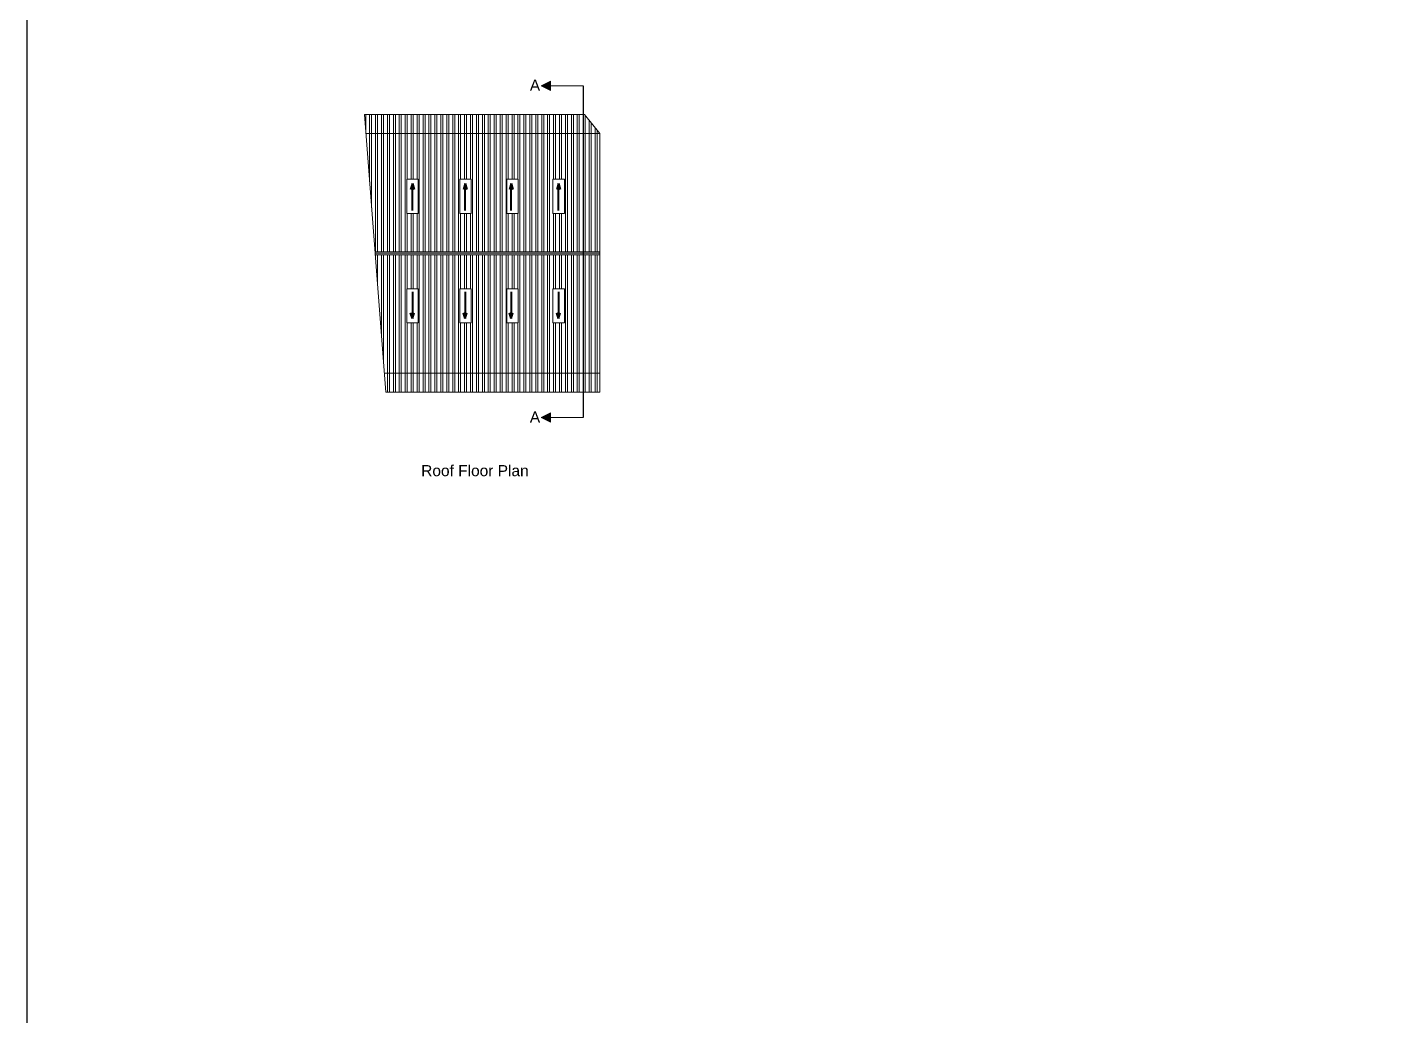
# Model space of a CAD drawing. Header units: inches. Extents: x 100101 to 119806, y -2288 to 8641.
# Drawn here: x 107653 to 109368, y 676 to 1927 of the extents above; entities that cross this region are included whole.
import ezdxf

# ---------------------------------------------------------------- set-up
doc = ezdxf.new("R2010")
doc.units = ezdxf.units.IN
doc.header["$LTSCALE"] = 0.5
doc.header["$MEASUREMENT"] = 0
for name, color, linetype, lineweight in [('DIM_LINE', 173, 'Continuous', 20), ('door', 202, 'Continuous', 5), ('Toilet', 7, 'Continuous', 25), ('WALL - A', 1, 'Continuous', 40)]:
    doc.layers.add(name, color=color, linetype=linetype, lineweight=lineweight)
doc.styles.get("Standard").update_dxf_attribs({"font": 'arial.ttf'})
pattern_1 = [(90, (-5748.8855, -1832.975), (-7.5, 0), []), (90, (-5746.3855, -1830.475), (-7.5, 0), [])]

msp = doc.modelspace()

# ---------------------------------------------------------------- hatches: boundary and pattern name
at = {"linetype": 'ByBlock', "lineweight": 5}
for points in [[(108302.7, 1852.4), (108314.7, 1846.4), (108314.7, 1858.4)], [(108302.7, 1433), (108314.7, 1427), (108314.7, 1439)]]:
    msp.add_hatch(color=7, dxfattribs=at).paths.add_polyline_path(points)
at = {"layer": 'DIM_LINE'}
h = msp.add_hatch(dxfattribs=at)
h.set_pattern_fill('ANSI32', color=256, scale=20, angle=45)
h.set_pattern_definition(pattern_1)
h.paths.add_polyline_path([(108355.8, 1816.1), (108209.9, 1816.1), (108079.5, 1816.1), (108081.4, 1792.1), (108355.8, 1792.1)])
h = msp.add_hatch(dxfattribs=at)
h.set_pattern_fill('ANSI32', color=256, scale=20, angle=45)
h.set_pattern_definition(pattern_1)
h.paths.add_polyline_path([(108357.8, 1816.1), (108355.8, 1816.1), (108355.8, 1792.1), (108376.9, 1792.1)])
h = msp.add_hatch(dxfattribs=at)
h.set_pattern_fill('ANSI32', color=256, scale=20, angle=45)
h.set_pattern_definition(pattern_1)
h.paths.add_polyline_path([(108355.8, 1792.1), (108081.4, 1792.1), (108092.9, 1642.6), (108355.8, 1642.6)])
h.paths.add_polyline_path([(108332.2, 1734.3), (108332.2, 1690.9), (108317.7, 1690.9), (108317.7, 1734.3)], flags=16)
h.paths.add_polyline_path([(108274, 1734.3), (108274, 1690.9), (108259.6, 1690.9), (108259.6, 1734.3)], flags=16)
h.paths.add_polyline_path([(108214.3, 1734.3), (108214.3, 1690.9), (108199.9, 1690.9), (108199.9, 1734.3)], flags=16)
h.paths.add_polyline_path([(108147.5, 1734.3), (108147.5, 1690.9), (108133, 1690.9), (108133, 1734.3)], flags=16)
h = msp.add_hatch(dxfattribs=at)
h.set_pattern_fill('ANSI32', color=256, scale=20, angle=45)
h.set_pattern_definition(pattern_1)
h.paths.add_polyline_path([(108376.9, 1792.1), (108355.8, 1792.1), (108355.8, 1642.6), (108376.9, 1642.6)])
h = msp.add_hatch(dxfattribs=at)
h.set_pattern_fill('ANSI32', color=256, scale=20, angle=45)
h.set_pattern_definition(pattern_1)
h.paths.add_polyline_path([(108355.8, 1638.6), (108093.2, 1638.6), (108104.7, 1489.1), (108355.8, 1489.1)])
h.paths.add_polyline_path([(108259.6, 1595.8), (108274, 1595.8), (108274, 1552.5), (108259.6, 1552.5)], flags=16)
h.paths.add_polyline_path([(108214.3, 1595.8), (108214.3, 1552.5), (108199.9, 1552.5), (108199.9, 1595.8)], flags=16)
h.paths.add_polyline_path([(108317.7, 1595.8), (108332.2, 1595.8), (108332.2, 1552.5), (108317.7, 1552.5)], flags=16)
h.paths.add_polyline_path([(108147.5, 1595.8), (108147.5, 1552.5), (108133, 1552.5), (108133, 1595.8)], flags=16)
h = msp.add_hatch(dxfattribs=at)
h.set_pattern_fill('ANSI32', color=256, scale=20, angle=45)
h.set_pattern_definition(pattern_1)
h.paths.add_polyline_path([(108376.9, 1638.6), (108355.8, 1638.6), (108355.8, 1489.1), (108376.9, 1489.1)])
h = msp.add_hatch(dxfattribs=at)
h.set_pattern_fill('ANSI32', color=256, scale=20, angle=45)
h.set_pattern_definition(pattern_1)
h.paths.add_polyline_path([(108355.8, 1489.1), (108104.7, 1489.1), (108106.6, 1465.1), (108355.8, 1465.1)])
h = msp.add_hatch(dxfattribs=at)
h.set_pattern_fill('ANSI32', color=256, scale=20, angle=45)
h.set_pattern_definition(pattern_1)
h.paths.add_polyline_path([(108376.9, 1489.1), (108355.8, 1489.1), (108355.8, 1465.1), (108376.9, 1465.1)])

# ---------------------------------------------------------------- linework, layer by layer
at = {"color": 7, "linetype": 'ByBlock', "lineweight": 5}
for p, q in [((108302.7, 1852.4), (108314.7, 1858.4)), ((108314.7, 1846.4), (108302.7, 1852.4)), ((108314.7, 1846.4), (108314.7, 1858.4)), ((108355.8, 1852.4), (108314.7, 1852.4)), ((108302.7, 1433), (108314.7, 1439)), ((108314.7, 1427), (108302.7, 1433)), ((108314.7, 1427), (108314.7, 1439)), ((108355.8, 1433), (108314.7, 1433))]:
    msp.add_line(p, q, dxfattribs=at)
at = {"layer": 'DIM_LINE'}
for points in [[(108133, 1734.3), (108147.5, 1734.3), (108147.5, 1690.9), (108133, 1690.9)], [(108199.9, 1734.3), (108214.3, 1734.3), (108214.3, 1690.9), (108199.9, 1690.9)], [(108317.7, 1734.3), (108332.2, 1734.3), (108332.2, 1690.9), (108317.7, 1690.9)], [(108133, 1552.5), (108147.5, 1552.5), (108147.5, 1595.8), (108133, 1595.8)], [(108199.9, 1552.5), (108214.3, 1552.5), (108214.3, 1595.8), (108199.9, 1595.8)], [(108317.7, 1552.5), (108332.2, 1552.5), (108332.2, 1595.8), (108317.7, 1595.8)]]:
    msp.add_lwpolyline(points, close=True, dxfattribs=at)
at = {"layer": 'door', "ltscale": 0.5}
for p, q in [((108079.5, 1816.1), (108357.8, 1816.1)), ((108106.6, 1465.1), (108079.5, 1816.1)), ((108376.9, 1792.1), (108357.8, 1816.1)), ((108081.4, 1792.1), (108376.9, 1792.1)), ((108376.9, 1465.1), (108376.9, 1792.1)), ((108376.9, 1642.6), (108092.9, 1642.6)), ((108376.9, 1640.6), (108093, 1640.6)), ((108376.9, 1638.6), (108093.2, 1638.6)), ((108104.7, 1489.1), (108376.9, 1489.1)), ((108106.6, 1465.1), (108376.9, 1465.1))]:
    msp.add_line(p, q, dxfattribs=at)
for points in [[(108133, 1734.3), (108147.5, 1734.3), (108147.5, 1690.9), (108133, 1690.9)], [(108259.6, 1734.3), (108274, 1734.3), (108274, 1690.9), (108259.6, 1690.9)], [(108133, 1552.5), (108147.5, 1552.5), (108147.5, 1595.8), (108133, 1595.8)], [(108259.6, 1552.5), (108274, 1552.5), (108274, 1595.8), (108259.6, 1595.8)]]:
    msp.add_lwpolyline(points, close=True, dxfattribs=at)
at = {"layer": 'Toilet'}
msp.add_line((108355.8, 1852.4), (108355.8, 1433), dxfattribs=at)
at = {"layer": 'Toilet', "color": 3}
msp.add_lwpolyline([(107653.2, 6932.2), (111082.9, 6932.2), (111082.9, -2287.9), (107653.2, -2287.9)], close=True, dxfattribs=at)
at = {"layer": 'WALL - A'}
for p, q in [((108140.1, 1728.7), (108137.9, 1721.4)), ((108140.1, 1694.7), (108140.1, 1728.7)), ((108140.1, 1728.7), (108142.2, 1721.4)), ((108206.9, 1728.7), (108204.8, 1721.4)), ((108206.9, 1694.7), (108206.9, 1728.7)), ((108206.9, 1728.7), (108209, 1721.4)), ((108264.9, 1728.7), (108262.7, 1721.4)), ((108264.9, 1694.7), (108264.9, 1728.7)), ((108264.9, 1728.7), (108267, 1721.4)), ((108324.7, 1728.7), (108322.6, 1721.4)), ((108324.7, 1694.7), (108324.7, 1728.7)), ((108324.7, 1728.7), (108326.9, 1721.4)), ((108140.1, 1592), (108140.1, 1558.1)), ((108206.9, 1592), (108206.9, 1558.1)), ((108264.9, 1592), (108264.9, 1558.1)), ((108324.7, 1592), (108324.7, 1558.1)), ((108140.1, 1558.1), (108137.9, 1565.4)), ((108140.1, 1558.1), (108142.2, 1565.4)), ((108206.9, 1558.1), (108204.8, 1565.4)), ((108206.9, 1558.1), (108209, 1565.4)), ((108264.9, 1558.1), (108262.7, 1565.4)), ((108264.9, 1558.1), (108267, 1565.4)), ((108324.7, 1558.1), (108322.6, 1565.4)), ((108324.7, 1558.1), (108326.9, 1565.4))]:
    msp.add_line(p, q, dxfattribs=at)

# ---------------------------------------------------------------- texts
at = {"color": 7, "linetype": 'ByBlock', "lineweight": 5, "char_height": 14}
for s, insert, width, attachment_point in [('A', (108288.6, 1860.1), 26.58, 1), ('A', (108288.6, 1440.6), 26.58, 1), ('{\\fArial CE|b0|i0|c0|p34;Roof\\fArial CE|b0|i0|c238|p34; Floor Plan}', (108219.2, 1365.7), 235.547, 5)]:
    msp.add_mtext(s, dxfattribs=dict(at, insert=insert, width=width, attachment_point=attachment_point))

doc.saveas('drawing.dxf')
